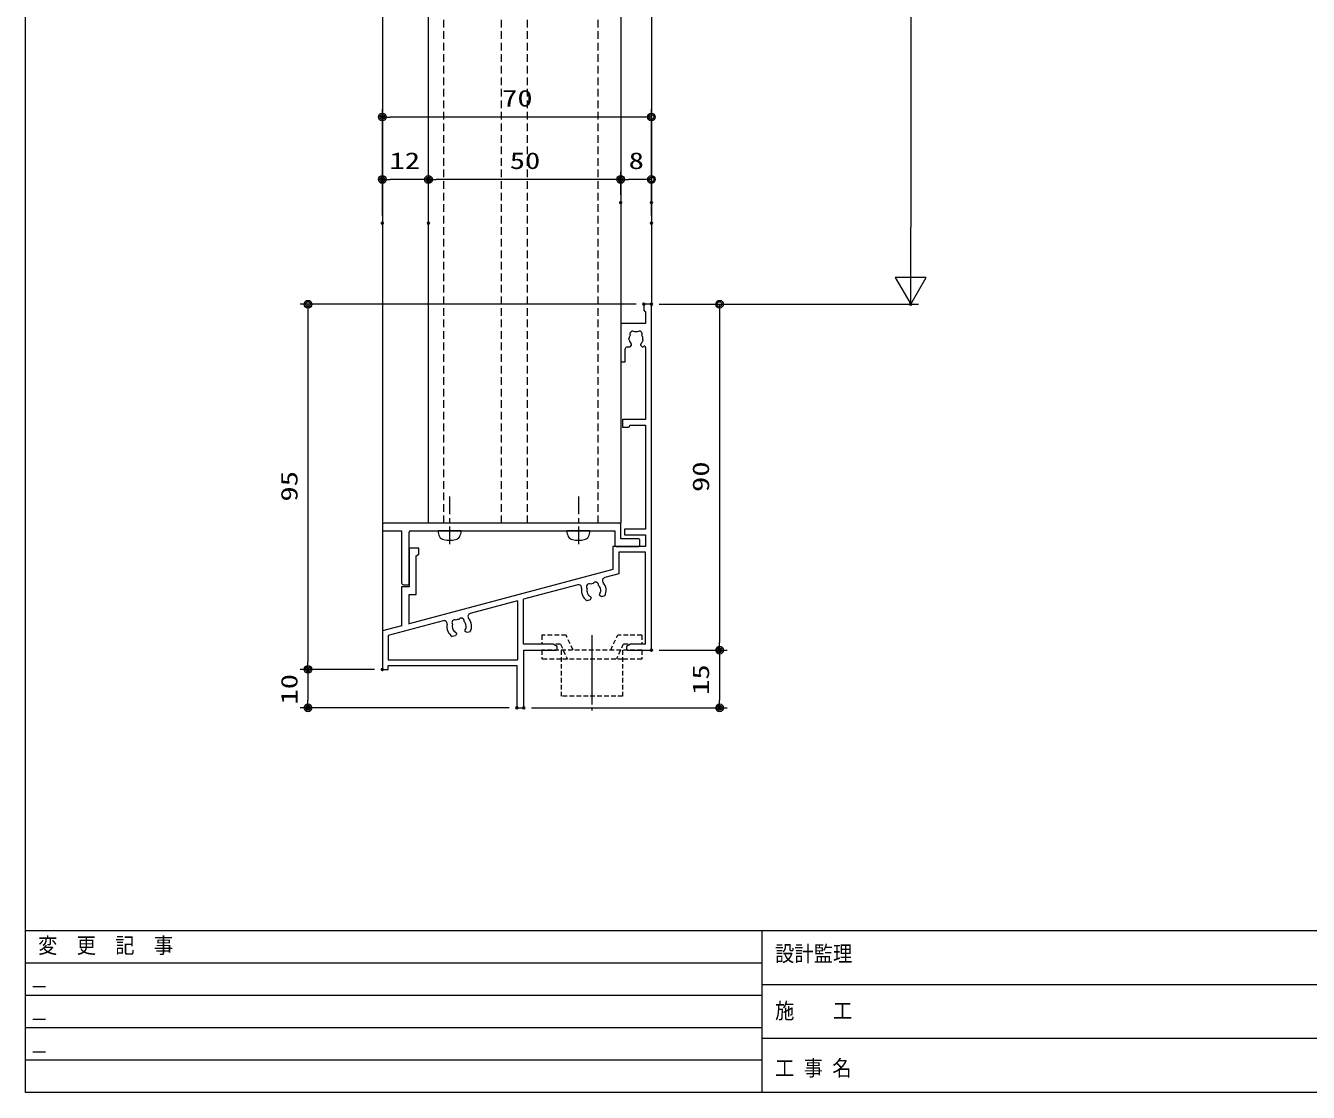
# Model space of a CAD drawing. Units: millimetres on the paper. Extents: x -395 to 395, y -281 to 281.
# Drawn here: x -395.3 to -61.6, y -281 to -3.5 of the extents above; entities that cross this region are included whole.
import ezdxf
from ezdxf.enums import TextEntityAlignment as Align

# ---------------------------------------------------------------- set-up
doc = ezdxf.new("R2010")
doc.units = ezdxf.units.MM
doc.header["$PDMODE"] = 32
doc.header["$PDSIZE"] = 0.5
for name, pattern in [('DASHED1', [1.8, 1.2, -0.6]), ('DASHED2', [3, 2, -1]), ('LONG_DOUBLE_CHAIN', [21.8, 18, -1, 0.6, -0.6, 0.6, -1])]:
    doc.linetypes.add(name, pattern=pattern)
for name, color, linetype, lineweight in [('0-0__0-6_TITLE_WAKU', 7, 'Continuous', 9), ('0-2_USERZ', 3, 'Continuous', 9), ('0-3_F-1', 7, 'Continuous', 9), ('0-7_0', 7, 'Continuous', 9), ('0-D__0-A_1-2', 3, 'Continuous', 9), ('0-E_KATAZAI', 7, 'Continuous', 9), ('1-0_YSS_ZEN', 6, 'Continuous', 9)]:
    doc.layers.add(name, color=color, linetype=linetype, lineweight=lineweight)
doc.layers.add('0-8_DEFPOINTS', color=1, linetype='Continuous')
doc.layers.add('0-C_YKK_H1901', color=7, linetype='Continuous')
doc.styles.add('ＭＳ ゴシック', font='')
doc.styles.get('ＭＳ ゴシック').set_extended_font_data('MS Gothic')

# ---------------------------------------------------------------- blocks, each defined once
blk = doc.blocks.new('図枠')
at = {"layer": '0-0__0-6_TITLE_WAKU'}
for p, q in [((534.869, 42), (0, 42)), ((191.489, 42), (191.489, 0)), ((191.489, 33.6), (0, 33.6)), ((460.59, 28), (191.489, 28)), ((191.489, 25.2), (0, 25.2)), ((191.489, 16.8), (0, 16.8)), ((460.59, 14), (191.489, 14)), ((191.489, 8.4), (0, 8.4))]:
    blk.add_line(p, q, dxfattribs=at)
at = {"layer": '0-3_F-1'}
blk.add_lwpolyline([(790.6, 0), (0, 0), (0, 562), (790.6, 562)], close=True, dxfattribs=at)
at = {"layer": '0-0__0-6_TITLE_WAKU', "style": 'ＭＳ ゴシック', "width": 0.9}
for s, p in [('変\u3000更\u3000記\u3000事', (3.218, 34.94)), ('設計監理', (194.946, 32.809)), ('施\u3000\u3000工', (194.946, 17.948)), ('工', (194.946, 3.055)), ('事', (202.392, 3.055)), ('名', (209.839, 3.055))]:
    blk.add_text(s, height=4.091, dxfattribs=at).set_placement(p, align=Align.BOTTOM_LEFT)
blk = doc.blocks.new('K-12688')
at = {"layer": '0-7_0', "color": 4, "linetype": 'DASHED1'}
for p, q in [((-6.721, 3.9), (-13, 3.9)), ((-13, 3.9), (-13, 1.6)), ((-4.903, 0), (-6.721, 3.9)), ((4.903, 0), (6.721, 3.9)), ((13.003, 3.9), (6.721, 3.9)), ((13.003, 3.9), (13.003, 1.6)), ((-8.187, 1.6), (-13, 1.6)), ((13, 0), (-13, 0)), ((-13, 0), (-13, -2.3)), ((-8.187, 1.6), (-7.44, 0)), ((-8, 0), (-8, -12)), ((-7.44, 0), (-6.368, -2.3)), ((7.44, 0), (6.368, -2.3)), ((8.186, 1.6), (7.44, 0)), ((8, 0), (8, -12)), ((13.003, 1.6), (8.186, 1.6)), ((13, 0), (13, -2.3)), ((-8, -2.3), (-13, -2.3)), ((8, -2.3), (-8, -2.3)), ((13, -2.3), (8, -2.3)), ((8, -12), (-8, -12))]:
    blk.add_line(p, q, dxfattribs=at)
at = {"layer": '0-7_0', "color": 4, "linetype": 'LONG_DOUBLE_CHAIN'}
blk.add_line((0, 3.9), (0, -15.96), dxfattribs=at)
blk = doc.blocks.new('TWAKU_D')
at = {"layer": '0-E_KATAZAI'}
for p, q in [((-2, 0), (-2, -1.5)), ((0, 0), (-2, 0)), ((0, -90.002), (0, 0)), ((-1.5, -2), (-2, -1.5)), ((-1.5, -2), (-1.5, -5)), ((-5.842, -8.919), (-5.789, -8.804)), ((-5.773, -9.313), (-5.842, -8.919)), ((-2.297, -9.706), (-2.386, -9.796)), ((-2.227, -9.313), (-2.297, -9.706)), ((-6.3, -11.1), (-5.55, -11.1)), ((-2.85, -10.7), (-2.45, -11.1)), ((-2.45, -11.1), (-2.085, -11.1)), ((-1.5, -11.227), (-1.5, -30)), ((-1.5, -30), (-7.5, -30)), ((-7.5, -30), (-7.5, -32)), ((-7.5, -32), (-6, -32)), ((-5.5, -31.5), (-6, -32)), ((-5.5, -31.5), (-1.5, -31.5)), ((-1.5, -31.5), (-1.5, -58.5)), ((-10, -63), (-10, -69)), ((-1.5, -64.5), (-8.5, -64.5)), ((-8.5, -64.5), (-8.5, -70.157)), ((-1.5, -88.402), (-1.5, -64.5)), ((-10, -69), (-63, -83.133)), ((-19.153, -72.997), (-33.3, -76.77)), ((-8.5, -70.157), (-12.134, -71.126)), ((-34.8, -77.17), (-47.134, -80.459)), ((-34.8, -77.17), (-34.8, -92.5)), ((-33.3, -88.402), (-33.3, -76.77)), ((-54.153, -82.331), (-68.484, -86.152)), ((-65, -83.667), (-70, -85)), ((-70, -85), (-70, -95)), ((-68.5, -86.165), (-68.5, -92.5)), ((-33.2, -90.002), (-25, -90.002)), ((-6, -90.002), (0, -90.002)), ((-68.5, -92.5), (-34.8, -92.5))]:
    blk.add_line(p, q, dxfattribs=at)
for points in [[(-1.5, -5), (-8, -5), (-8, -15), (-6.8, -15), (-6.8, -11.6)], [(-5.55, -11.1), (-5.15, -10.7), (-5.15, -10.561), (-5.268, -10.277)], [(-2.732, -10.277), (-2.85, -10.561), (-2.85, -10.7)], [(-1.5, -58.5), (-7, -58.5), (-7, -60), (-1.5, -60), (-1.5, -63), (-10, -63)], [(-61.2, -75.5), (-61.2, -65.5), (-60.5, -65), (-60.5, -63.5), (-63, -63.5), (-63, -73.5)], [(-63, -73.5), (-65, -73.5), (-65, -83.722)], [(-63, -83.211), (-63, -75.5), (-61.2, -75.5)], [(-15.899, -76.038), (-15.711, -76.283), (-15.675, -76.417), (-15.959, -76.908), (-16.797, -77.132)], [(-16.637, -75.234), (-16.468, -75.598), (-16.358, -75.662)], [(-12.118, -75.884), (-12.956, -76.107), (-13.447, -75.823), (-13.482, -75.689), (-13.441, -75.383)], [(-13.23, -74.828), (-13.167, -74.718), (-13.202, -74.318)], [(-50.899, -85.372), (-50.711, -85.616), (-50.675, -85.751), (-50.959, -86.241), (-51.797, -86.465)], [(-51.637, -84.567), (-51.468, -84.931), (-51.358, -84.995)], [(-47.118, -85.217), (-47.956, -85.441), (-48.447, -85.156), (-48.482, -85.022), (-48.441, -84.716)], [(-48.23, -84.161), (-48.167, -84.051), (-48.202, -83.651)], [(-70, -95), (-68.5, -95), (-68.5, -94), (-35, -94), (-35, -105), (-33.2, -105), (-33.2, -90.002)], [(-24.5, -89.502), (-24.5, -89.032), (-25.591, -88.402), (-33.3, -88.402)], [(-1.5, -88.402), (-5.409, -88.402), (-6.5, -89.032), (-6.5, -89.502)]]:
    blk.add_lwpolyline(points, dxfattribs=at)
for centre, radius, start, end in [((-4, -9), 1.8, 149.14685, 173.7398), ((-4, -9), 1.8, 190, 225.20717), ((-4.86, -7.771), 0.75, 45.95278, 204.04722), ((-4, -9), 1.8, 79.14685, 100.85315), ((-3.14, -7.771), 0.75, 335.95278, 134.04722), ((-4, -9), 1.8, 314.79283, 333.7398), ((-4, -9), 1.8, 350, 30.85315), ((-6.3, -11.6), 0.5, 90, 180), ((-4.5, -9), 3.2, 318.9855, 320.48256), ((-1.8, -11.227), 0.3, 359.99998, 140.48256), ((-18.947, -73.77), 0.8, 349.90274, 104.93141), ((-16.151, -73.505), 0.752, 60.88419, 218.97862), ((-15, -74.473), 1.805, 94.07826, 115.78456), ((-14.484, -73.06), 0.752, 350.88419, 148.97862), ((-15, -74.473), 1.805, 4.93141, 45.78456), ((-11.927, -71.899), 0.8, 104.93141, 219.96007), ((-15, -74.473), 3.209, 333.91691, 39.96007), ((-15, -74.473), 3.209, 169.90274, 235.94591), ((-15, -74.473), 1.805, 164.07826, 204.93141), ((-15, -74.473), 1.805, 221.19161, 240.13857), ((-15, -74.473), 1.805, 329.72424, 348.6712), ((-53.947, -83.104), 0.8, 349.90274, 104.93141), ((-50, -83.806), 3.209, 169.90274, 235.94591), ((-51.151, -82.838), 0.752, 60.88419, 218.97862), ((-50, -83.806), 1.805, 164.07826, 204.93141), ((-50, -83.806), 1.805, 94.07826, 115.78456), ((-49.484, -82.394), 0.752, 350.88419, 148.97862), ((-50, -83.806), 1.805, 4.93141, 45.78456), ((-46.927, -81.232), 0.8, 104.93141, 219.96007), ((-50, -83.806), 3.209, 333.91691, 39.96007), ((-50, -83.806), 1.805, 221.19161, 240.13857), ((-50, -83.806), 1.805, 329.72424, 348.6712), ((-25, -89.502), 0.5, 270, 0), ((-6, -89.502), 0.5, 180, 270)]:
    blk.add_arc(centre, radius, start, end, dxfattribs=at)
blk = doc.blocks.new('KAT_D')
at = {"layer": '0-E_KATAZAI'}
for p, q in [((0, 0.5), (0, -0.5)), ((61.7, 1), (0.5, 1)), ((7, -14.7), (7, -1.3)), ((7.3, -1), (60.5, -1)), ((60.5, -1), (60.5, -4.7)), ((67, -4.7), (67, -3.3)), ((60.8, -5), (66.7, -5)), ((5.5, -15), (6.7, -15))]:
    blk.add_line(p, q, dxfattribs=at)
for points in [[(66.7, -3), (62, -3), (62, -1), (62, 0.7)], [(0.5, -1), (5, -1), (5, -14.5)]]:
    blk.add_lwpolyline(points, dxfattribs=at)
for centre, radius, start, end in [((0.5, 0.5), 0.5, 90, 180), ((61.7, 0.7), 0.3, 0, 90), ((0.5, -0.5), 0.5, 180, 270), ((7.3, -1.3), 0.3, 90, 180), ((66.7, -3.3), 0.3, 0, 90), ((60.8, -4.7), 0.3, 180, 270), ((66.7, -4.7), 0.3, 270, 0), ((5.5, -14.5), 0.5, 180, 270), ((6.7, -14.7), 0.3, 270, 0)]:
    blk.add_arc(centre, radius, start, end, dxfattribs=at)
blk = doc.blocks.new('DOT1')
at = {"layer": '0-7_0'}
blk.add_line((0, 0), (-1, 0), dxfattribs=at)
for radius in [0.5, 0.325]:
    blk.add_circle((0, 0), radius, dxfattribs=at)
blk = doc.blocks.new('丸ビス簡略')
at = {"layer": '0-7_0', "color": 1}
for p, q in [((0, -1.163), (0, 3.4)), ((0, -3.363), (0, -2.163)), ((0, -9), (0, -4.363))]:
    blk.add_line(p, q, dxfattribs=at)
at = {"layer": '0-7_0', "color": 4}
blk.add_line((-3, 0), (3, 0), dxfattribs=at)
for centre, radius, start, end in [((0, 0), 3, 150.84034, 180), ((-1.223, 0.682), 1.6, 101.01271, 150.84034), ((0, -5.6), 8, 78.98729, 101.01271), ((1.223, 0.682), 1.6, 29.15966, 78.98729), ((0, 0), 3, 0, 29.15966)]:
    blk.add_arc(centre, radius, start, end, dxfattribs=at)
blk = doc.blocks.new('ALW1')
at = {"layer": '0-7_0'}
blk.add_line((0, 0), (-1, 0), dxfattribs=at)
blk.add_lwpolyline([(-0.34641, -0.2), (0, 0), (-0.34641, 0.2)], close=True, dxfattribs=at)

msp = doc.modelspace()

# ---------------------------------------------------------------- linework, layer by layer
at = {"layer": '0-2_USERZ'}
for p, q in [((-302.512, 138.653), (-302.512, -161.251)), ((-232.512, 117.946), (-232.512, -76.478)), ((-302.512, -52.906), (-302.512, -25.29)), ((-232.512, -52.906), (-232.512, -25.29)), ((-234.512, -27.29), (-300.512, -27.29)), ((-302.512, -52.906), (-302.512, -41.535)), ((-290.512, -52.906), (-290.512, -41.535)), ((-290.512, -52.906), (-290.512, -41.535)), ((-240.512, -47.568), (-240.512, -41.535)), ((-240.512, -47.568), (-240.512, -41.535)), ((-232.512, -47.568), (-232.512, -41.535)), ((-292.512, -43.535), (-300.512, -43.535)), ((-242.512, -43.535), (-288.512, -43.535)), ((-234.512, -43.535), (-238.512, -43.535)), ((-236.512, -75.978), (-323.857, -75.978)), ((-230.512, -75.978), (-212.793, -75.978)), ((-321.857, -77.978), (-321.857, -168.978)), ((-214.793, -77.978), (-214.793, -163.979)), ((-230.512, -165.979), (-212.793, -165.979)), ((-230.512, -165.979), (-212.793, -165.979)), ((-214.793, -167.979), (-214.793, -178.978)), ((-304.512, -170.978), (-323.857, -170.978)), ((-304.512, -170.978), (-323.857, -170.978)), ((-321.857, -172.978), (-321.857, -178.978)), ((-269.512, -180.978), (-323.857, -180.978)), ((-263.712, -180.978), (-212.793, -180.978))]:
    msp.add_line(p, q, dxfattribs=at)
at = {"layer": '0-2_USERZ', "linetype": 'DASHED2'}
for p, q in [((-286.512, -132.978), (-286.512, 139.946)), ((-271.512, -132.978), (-271.512, 139.946)), ((-264.762, -132.978), (-264.762, 139.946)), ((-246.383, -132.978), (-246.383, 139.946))]:
    msp.add_line(p, q, dxfattribs=at)
at = {"layer": '0-8_DEFPOINTS'}
for p in [(-302.512, -27.29), (-302.512, -43.535), (-290.512, -43.535), (-240.512, -43.535), (-240.512, -49.568), (-232.512, -49.568), (-302.512, -54.906), (-302.512, -54.906), (-290.512, -54.906), (-232.512, -54.906), (-234.512, -75.978), (-232.512, -75.978), (-165.072, -75.978), (-232.512, -165.979), (-214.793, -165.979), (-321.857, -170.978), (-302.512, -170.978), (-321.857, -180.978), (-267.512, -180.978), (-265.712, -180.978), (-214.793, -180.978)]:
    msp.add_point(p, dxfattribs=at)
at = {"layer": '0-D__0-A_1-2'}
msp.add_lwpolyline([(-240.512, 139.946), (-240.512, -132.978), (-290.512, -132.978), (-290.512, 139.946)], close=True, dxfattribs=at)
at = {"layer": '1-0_YSS_ZEN'}
for p, q in [((-165.072, 97.946), (-165.072, -55.978)), ((-230.512, -75.978), (-163.072, -75.978))]:
    msp.add_line(p, q, dxfattribs=at)

# ---------------------------------------------------------------- block references
at = {"layer": '0-2_USERZ'}
for name, p in [('図枠', (-395.3, -281)), ('TWAKU_D', (-232.512, -75.978)), ('KAT_D', (-302.512, -133.978))]:
    msp.add_blockref(name, p, dxfattribs=at)
at = {"layer": '0-2_USERZ', "xscale": 2, "yscale": 2}
for p, rotation in [((-302.512, -27.29), 180), ((-302.512, -43.535), 180), ((-290.512, -43.535), 180), ((-240.512, -43.535), 180), ((-321.857, -75.978), 90), ((-214.793, -75.978), 90), ((-214.793, -165.979), 270), ((-214.793, -165.979), 90), ((-321.857, -170.978), 270), ((-321.857, -170.978), 90), ((-321.857, -180.978), 270), ((-214.793, -180.978), 270)]:
    msp.add_blockref('DOT1', p, dxfattribs=dict(at, rotation=rotation))
for p in [(-232.512, -27.29), (-290.512, -43.535), (-240.512, -43.535), (-232.512, -43.535)]:
    msp.add_blockref('DOT1', p, dxfattribs=at)
at = {"layer": '0-2_USERZ', "rotation": 180}
for p in [(-285.012, -134.978), (-251.512, -134.978)]:
    msp.add_blockref('丸ビス簡略', p, dxfattribs=at)
at = {"layer": '0-C_YKK_H1901'}
msp.add_blockref('K-12688', (-248.009, -165.979), dxfattribs=at)
at = {"layer": '1-0_YSS_ZEN', "xscale": 20, "yscale": 20, "rotation": 270}
msp.add_blockref('ALW1', (-165.072, -75.978), dxfattribs=at)

# ---------------------------------------------------------------- texts
at = {"layer": '0-0__0-6_TITLE_WAKU', "color": 6, "style": 'ＭＳ ゴシック', "width": 1.5}
for p in [(-393.882, -254.128), (-393.882, -262.638), (-393.882, -271.149)]:
    msp.add_text('_', height=4.091, dxfattribs=at).set_placement(p, align=Align.BOTTOM_LEFT)
at = {"layer": '0-2_USERZ', "style": 'ＭＳ ゴシック', "width": 1.35}
for s, p in [('70', (-271.369, -25.873)), ('12', (-300.658, -42.117)), ('50', (-269.369, -42.117)), ('8', (-238.44, -42.117))]:
    msp.add_text(s, height=4.333, dxfattribs=at).set_placement(p, align=Align.BOTTOM_LEFT)
for s, p in [('95', (-323.274, -127.335)), ('90', (-216.21, -124.836)), ('15', (-216.21, -177.625)), ('10', (-323.274, -180.124))]:
    msp.add_text(s, height=4.333, rotation=90, dxfattribs=at).set_placement(p, align=Align.BOTTOM_LEFT)

doc.saveas('drawing.dxf')
